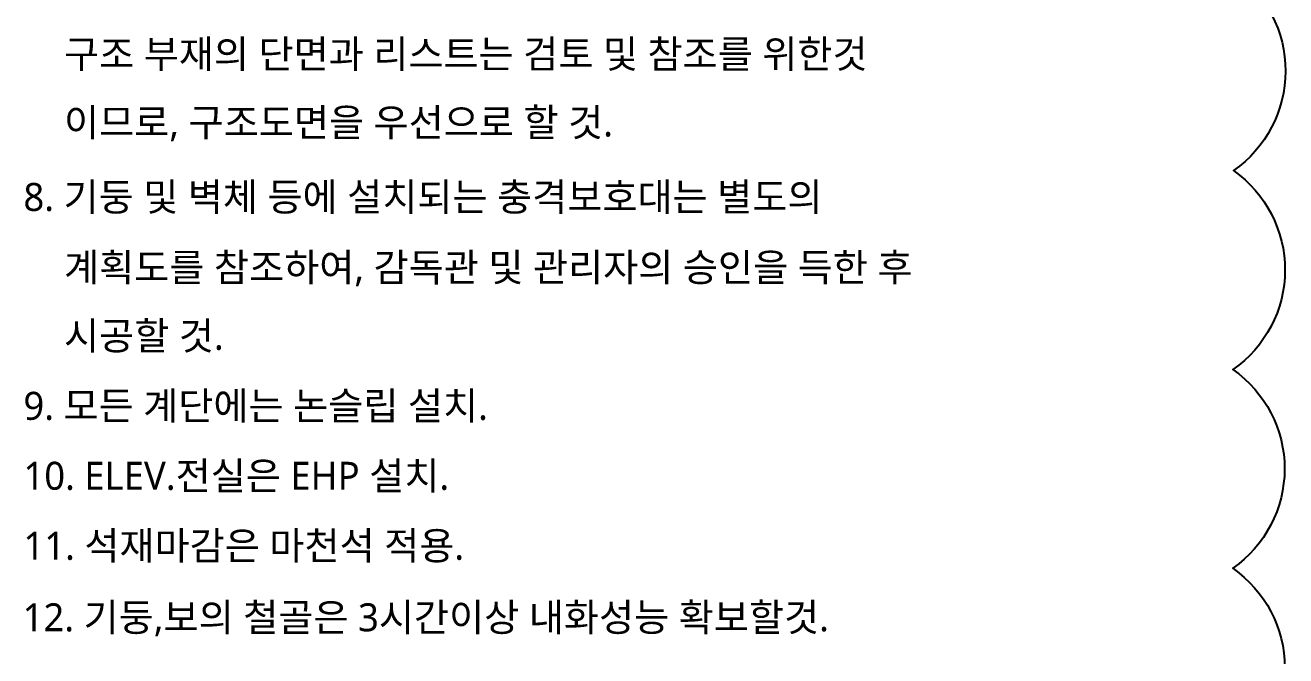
# Model space of a CAD drawing. Header units: millimetres. Extents: x -65167 to 413267, y -17142 to 66587.
# Drawn here: x -6681 to 1429, y 20847 to 24904 of the extents above; entities that cross this region are included whole.
import ezdxf
from ezdxf.enums import TextEntityAlignment as Align

# ---------------------------------------------------------------- set-up
doc = ezdxf.new("R2010")
doc.units = ezdxf.units.MM
doc.header["$LTSCALE"] = 75
doc.header["$MEASUREMENT"] = 0
doc.layers.add('CHECK', color=30, linetype='CONTINUOUS', plot=False)
doc.layers.add('ELE6', color=8, linetype='CONTINUOUS')
doc.layers.add('TEXT', color=3, linetype='CONTINUOUS')
doc.styles.add('나눔바른고딕', font='NanumBarunGothic.ttf')

# ---------------------------------------------------------------- blocks, each defined once
blk = doc.blocks.new('NOTE')
at = {"layer": 'TEXT', "style": '나눔바른고딕'}
for s, p in [('구조 부재의 단면과 리스트는 검토 및 참조를 위한것', (393.1, -8806.4)), ('이므로, 구조도면을 우선으로 할 것.', (393.1, -9246.4)), ('8. 기둥 및 벽체 등에 설치되는 충격보호대는 별도의', (132, -9726)), ('계획도를 참조하여, 감독관 및 관리자의 승인을 득한 후', (393.1, -10179.1)), ('시공할 것.', (393.1, -10619.2)), ('9. 모든 계단에는 논슬립 설치.', (132, -11069.9)), ('10. ELEV.전실은 EHP 설치.', (132, -11519.9)), ('11. 석재마감은 마천석 적용.', (132, -11969.9))]:
    blk.add_text(s, height=180, dxfattribs=at).set_placement(p, align=Align.MIDDLE_LEFT)

msp = doc.modelspace()

# ---------------------------------------------------------------- linework, layer by layer
at = {"layer": 'CHECK'}
msp.add_lwpolyline([(1094.2, 38050.6, -0.520567), (1095.5, 36769.9, -0.520567), (1095.4, 35489, -0.520567), (1093.8, 34208.4, -0.520567), (1090.8, 32928.4, -0.520567), (1086.7, 31649.2, -0.520567), (1089.6, 30370.4, -0.520567), (1093, 29090.6, -0.520567), (1095.1, 27810.2, -0.520567), (1095.7, 26529.3, -0.520567), (1094.8, 25248.5, -0.520567), (1092.4, 23968.2, -0.520567), (1088.8, 22688.6, -0.520567), (1087.6, 21409.9, -0.520567), (1091.6, 20130.5, -0.520567), (1094.3, 18850.3, -0.520567), (1095.6, 17569.6, -0.520567), (1095.4, 16288.8, -0.520567)], format="xyb", dxfattribs=at)

# ---------------------------------------------------------------- block references
at = {"layer": 'ELE6'}
msp.add_blockref('NOTE', (-6825, 33525), dxfattribs=at)

# ---------------------------------------------------------------- texts
at = {"layer": 'TEXT', "style": '나눔바른고딕'}
msp.add_text('12. 기둥,보의 철골은 3시간이상 내화성능 확보할것.', height=180, dxfattribs=at).set_placement((-6698, 21094.5), align=Align.MIDDLE_LEFT)

doc.saveas('drawing.dxf')
